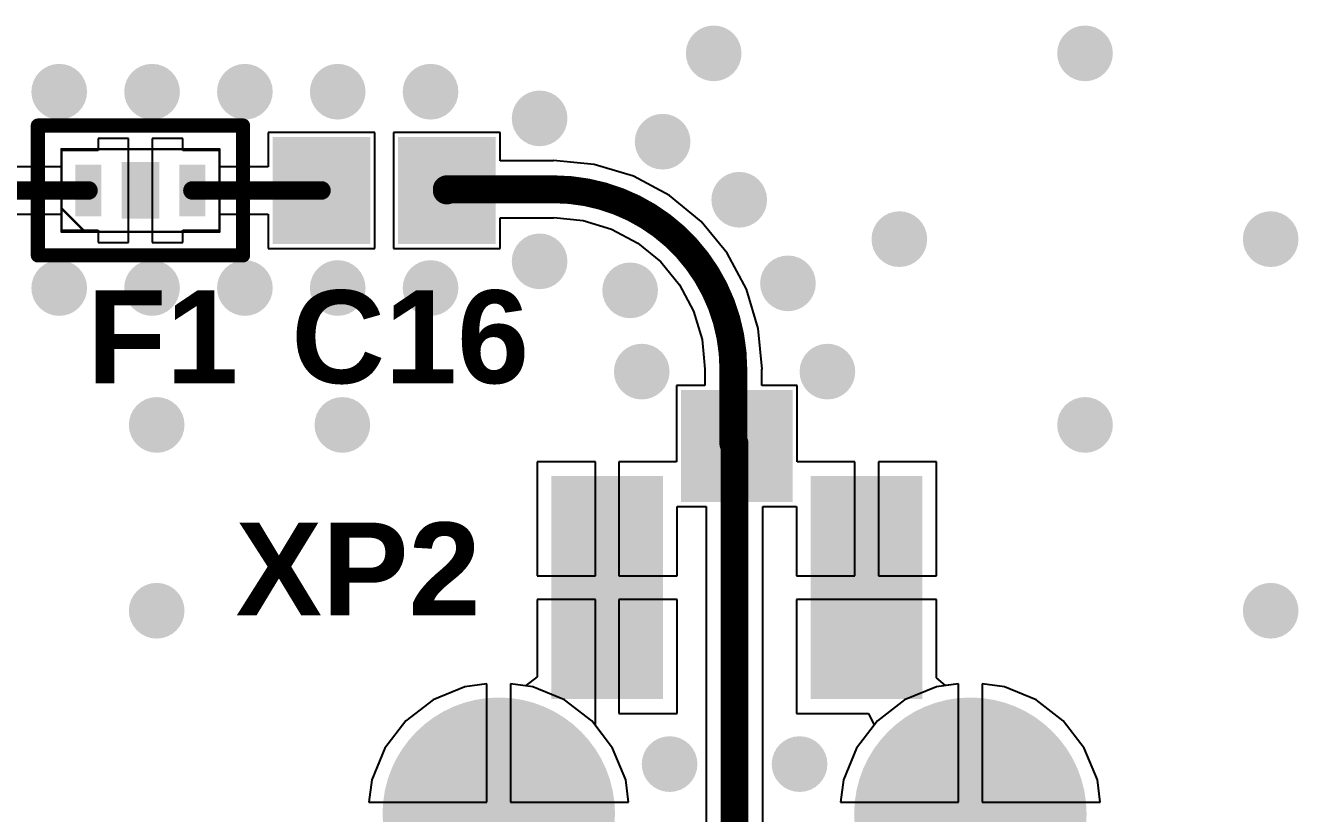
# Model space of a CAD drawing. Header units: millimetres. Extents: x -3.3 to 49.3, y -30.5 to 0.
# Drawn here: x 23.64 to 37.35, y -16.63 to -8.15 of the extents above; entities that cross this region are included whole.
import ezdxf

# ---------------------------------------------------------------- set-up
doc = ezdxf.new("R2010")
doc.units = ezdxf.units.MM
for name, color, linetype in [('BottomLayer', 5, 'Continuous'), ('BottomSolder', 6, 'Continuous'), ('Mechanical13', 56, 'Continuous'), ('Mechanical15', 56, 'Continuous'), ('MultiLayer', 9, 'Continuous'), ('PadHoleLayer', 156, 'Continuous'), ('TopLayer', 1, 'Continuous'), ('TopOverlay', 2, 'Continuous'), ('TopPaste', 8, 'Continuous'), ('TopSolder', 216, 'Continuous'), ('ViaHoleLayer', 16, 'Continuous')]:
    doc.layers.add(name, color=color, linetype=linetype)
doc.styles.add('Arial', font='arialbd.ttf', dxfattribs={"height": 0.2})

# ---------------------------------------------------------------- blocks, each defined once
blk = doc.blocks.new('SMA______1')
at = {"layer": 'BottomLayer'}
h = blk.add_hatch(color=5, dxfattribs=at)
edge = h.paths.add_edge_path()
edge.add_arc((-2.54, 2.54), 1.5, 0, 360)
h = blk.add_hatch(color=5, dxfattribs=at)
edge = h.paths.add_edge_path()
edge.add_arc((2.54, 2.54), 1.15, 0, 360)
h = blk.add_hatch(color=5, dxfattribs=at)
edge = h.paths.add_edge_path()
edge.add_arc((0, 0), 1.5, 0, 360)
h = blk.add_hatch(color=5, dxfattribs=at)
edge = h.paths.add_edge_path()
edge.add_arc((-2.54, -2.54), 1.5, 0, 360)
h = blk.add_hatch(color=5, dxfattribs=at)
edge = h.paths.add_edge_path()
edge.add_arc((2.54, -2.54), 1.15, 0, 360)
at = {"layer": 'BottomSolder'}
h = blk.add_hatch(color=6, dxfattribs=at)
edge = h.paths.add_edge_path()
edge.add_arc((-2.54, 2.54), 1.602, 0, 360)
h = blk.add_hatch(color=6, dxfattribs=at)
edge = h.paths.add_edge_path()
edge.add_arc((2.54, 2.54), 1.252, 0, 360)
h = blk.add_hatch(color=6, dxfattribs=at)
edge = h.paths.add_edge_path()
edge.add_arc((0, 0), 1.602, 0, 360)
h = blk.add_hatch(color=6, dxfattribs=at)
edge = h.paths.add_edge_path()
edge.add_arc((-2.54, -2.54), 1.602, 0, 360)
h = blk.add_hatch(color=6, dxfattribs=at)
edge = h.paths.add_edge_path()
edge.add_arc((2.54, -2.54), 1.252, 0, 360)
at = {"layer": 'MultiLayer'}
h = blk.add_hatch(color=9, dxfattribs=at)
edge = h.paths.add_edge_path()
edge.add_arc((-2.54, 2.54), 1.5, 0, 360)
h = blk.add_hatch(color=9, dxfattribs=at)
edge = h.paths.add_edge_path()
edge.add_arc((2.54, 2.54), 1.15, 0, 360)
h = blk.add_hatch(color=9, dxfattribs=at)
edge = h.paths.add_edge_path()
edge.add_arc((0, 0), 1.5, 0, 360)
h = blk.add_hatch(color=9, dxfattribs=at)
edge = h.paths.add_edge_path()
edge.add_arc((-2.54, -2.54), 1.5, 0, 360)
h = blk.add_hatch(color=9, dxfattribs=at)
edge = h.paths.add_edge_path()
edge.add_arc((2.54, -2.54), 1.15, 0, 360)
at = {"layer": 'PadHoleLayer'}
h = blk.add_hatch(color=156, dxfattribs=at)
edge = h.paths.add_edge_path()
edge.add_arc((-2.54, 2.54), 0.85, 0, 360)
h = blk.add_hatch(color=156, dxfattribs=at)
edge = h.paths.add_edge_path()
edge.add_arc((2.54, 2.54), 0.85, 0, 360)
h = blk.add_hatch(color=156, dxfattribs=at)
edge = h.paths.add_edge_path()
edge.add_arc((0, 0), 0.75, 0, 360)
h = blk.add_hatch(color=156, dxfattribs=at)
edge = h.paths.add_edge_path()
edge.add_arc((-2.54, -2.54), 0.85, 0, 360)
h = blk.add_hatch(color=156, dxfattribs=at)
edge = h.paths.add_edge_path()
edge.add_arc((2.54, -2.54), 0.85, 0, 360)
at = {"layer": 'TopLayer'}
h = blk.add_hatch(color=1, dxfattribs=at)
edge = h.paths.add_edge_path()
edge.add_arc((-2.54, 2.54), 1.5, 0, 360)
h = blk.add_hatch(color=1, dxfattribs=at)
edge = h.paths.add_edge_path()
edge.add_arc((2.54, 2.54), 1.15, 0, 360)
h = blk.add_hatch(color=1, dxfattribs=at)
edge = h.paths.add_edge_path()
edge.add_arc((0, 0), 1.5, 0, 360)
h = blk.add_hatch(color=1, dxfattribs=at)
edge = h.paths.add_edge_path()
edge.add_arc((-2.54, -2.54), 1.5, 0, 360)
h = blk.add_hatch(color=1, dxfattribs=at)
edge = h.paths.add_edge_path()
edge.add_arc((2.54, -2.54), 1.15, 0, 360)
at = {"layer": 'TopSolder'}
h = blk.add_hatch(color=216, dxfattribs=at)
edge = h.paths.add_edge_path()
edge.add_arc((-2.54, 2.54), 1.602, 0, 360)
h = blk.add_hatch(color=216, dxfattribs=at)
edge = h.paths.add_edge_path()
edge.add_arc((2.54, 2.54), 1.252, 0, 360)
h = blk.add_hatch(color=216, dxfattribs=at)
edge = h.paths.add_edge_path()
edge.add_arc((0, 0), 1.602, 0, 360)
h = blk.add_hatch(color=216, dxfattribs=at)
edge = h.paths.add_edge_path()
edge.add_arc((-2.54, -2.54), 1.602, 0, 360)
h = blk.add_hatch(color=216, dxfattribs=at)
edge = h.paths.add_edge_path()
edge.add_arc((2.54, -2.54), 1.252, 0, 360)
blk = doc.blocks.new('IPEX_2')
at = {"layer": 'TopLayer'}
for points in [[(1.1, 0.897), (-1.1, 0.897), (-1.1, 1.897), (1.1, 1.897)], [(2.024, -0.5), (1.024, -0.5), (1.024, 0.5), (2.024, 0.5)], [(-1.1, -0.897), (1.1, -0.897), (1.1, -1.897), (-1.1, -1.897)]]:
    blk.add_hatch(color=1, dxfattribs=at).paths.add_polyline_path(points)
at = {"layer": 'TopPaste'}
for points in [[(1.1, 0.897), (-1.1, 0.897), (-1.1, 1.897), (1.1, 1.897)], [(2.024, -0.5), (1.024, -0.5), (1.024, 0.5), (2.024, 0.5)], [(-1.1, -0.897), (1.1, -0.897), (1.1, -1.897), (-1.1, -1.897)]]:
    blk.add_hatch(color=8, dxfattribs=at).paths.add_polyline_path(points)
at = {"layer": 'TopSolder'}
for points in [[(1.202, 0.795), (-1.201, 0.795), (-1.201, 1.999), (1.202, 1.999)], [(2.126, -0.602), (0.923, -0.602), (0.923, 0.602), (2.126, 0.602)], [(-1.201, -0.795), (1.202, -0.795), (1.202, -1.999), (-1.201, -1.999)]]:
    blk.add_hatch(color=216, dxfattribs=at).paths.add_polyline_path(points)
blk = doc.blocks.new('0603_3____18')
at = {"layer": 'TopLayer'}
for points in [[(-0.279, 0.7), (0.279, 0.7), (0.279, 0.42), (-0.279, 0.42)], [(-0.305, 0.203), (0.305, 0.203), (0.305, -0.203), (-0.305, -0.203)], [(-0.279, -0.42), (0.279, -0.42), (0.279, -0.7), (-0.279, -0.7)]]:
    blk.add_hatch(color=1, dxfattribs=at).paths.add_polyline_path(points)
at = {"layer": 'TopPaste'}
for points in [[(-0.279, 0.7), (0.279, 0.7), (0.279, 0.42), (-0.279, 0.42)], [(-0.305, 0.203), (0.305, 0.203), (0.305, -0.203), (-0.305, -0.203)], [(-0.279, -0.42), (0.279, -0.42), (0.279, -0.7), (-0.279, -0.7)]]:
    blk.add_hatch(color=8, dxfattribs=at).paths.add_polyline_path(points)
at = {"layer": 'TopSolder'}
for points in [[(-0.279, 0.7), (0.279, 0.7), (0.279, 0.42), (-0.279, 0.42)], [(-0.305, 0.203), (0.305, 0.203), (0.305, -0.203), (-0.305, -0.203)], [(-0.279, -0.42), (0.279, -0.42), (0.279, -0.7), (-0.279, -0.7)]]:
    blk.add_hatch(color=216, dxfattribs=at).paths.add_polyline_path(points)
at = {"layer": 'Mechanical13', "const_width": 0.0254}
for points in [[(-0.445, 0.851), (0.445, 0.851)], [(-0.445, 0.851), (-0.445, 0)], [(-0.191, 0.851), (-0.445, 0.597)], [(0.445, 0.851), (0.445, 0)], [(-0.445, 0), (-0.445, -0.851)], [(0.445, 0), (0.445, -0.851)], [(-0.445, -0.851), (0.445, -0.851)]]:
    blk.add_lwpolyline(points, dxfattribs=at)
at = {"layer": 'Mechanical13', "const_width": 0.0127}
for points in [[(-0.451, 0.851, 1), (-0.438, 0.851, 1)], [(-0.451, 0.851, 1), (-0.438, 0.851, 1)], [(-0.197, 0.851, 1), (-0.184, 0.851, 1)], [(0.438, 0.851, 1), (0.451, 0.851, 1)], [(0.438, 0.851, 1), (0.451, 0.851, 1)], [(-0.451, 0.597, 1), (-0.438, 0.597, 1)], [(-0.451, 0, 1), (-0.438, 0, 1)], [(-0.451, 0, 1), (-0.438, 0, 1)], [(0.438, 0, 1), (0.451, 0, 1)], [(0.438, 0, 1), (0.451, 0, 1)], [(-0.451, -0.851, 1), (-0.438, -0.851, 1)], [(-0.451, -0.851, 1), (-0.438, -0.851, 1)], [(0.438, -0.851, 1), (0.451, -0.851, 1)], [(0.438, -0.851, 1), (0.451, -0.851, 1)]]:
    blk.add_lwpolyline(points, format="xyb", close=True, dxfattribs=at)
at = {"layer": 'Mechanical15', "const_width": 0.152}
for points in [[(-0.699, 1.105), (0.699, 1.105)], [(-0.699, 1.105), (-0.699, -1.105)], [(0.699, 1.105), (0.699, -1.105)], [(-0.699, -1.105), (0.699, -1.105)]]:
    blk.add_lwpolyline(points, dxfattribs=at)
at = {"layer": 'Mechanical15', "const_width": 0.0762}
for points in [[(-0.737, 1.105, 1), (-0.66, 1.105, 1)], [(-0.737, 1.105, 1), (-0.66, 1.105, 1)], [(0.66, 1.105, 1), (0.737, 1.105, 1)], [(0.66, 1.105, 1), (0.737, 1.105, 1)], [(-0.737, -1.105, 1), (-0.66, -1.105, 1)], [(-0.737, -1.105, 1), (-0.66, -1.105, 1)], [(0.66, -1.105, 1), (0.737, -1.105, 1)], [(0.66, -1.105, 1), (0.737, -1.105, 1)]]:
    blk.add_lwpolyline(points, format="xyb", close=True, dxfattribs=at)
blk = doc.blocks.new('C0603_36')
at = {"layer": 'TopLayer'}
for points in [[(-1.1, -0.475), (-1.1, 0.475), (-0.25, 0.475), (-0.25, -0.475)], [(0.25, -0.475), (0.25, 0.475), (1.1, 0.475), (1.1, -0.475)]]:
    blk.add_hatch(color=1, dxfattribs=at).paths.add_polyline_path(points)
at = {"layer": 'TopPaste'}
for points in [[(-1.1, -0.475), (-1.1, 0.475), (-0.25, 0.475), (-0.25, -0.475)], [(0.25, -0.475), (0.25, 0.475), (1.1, 0.475), (1.1, -0.475)]]:
    blk.add_hatch(color=8, dxfattribs=at).paths.add_polyline_path(points)
at = {"layer": 'TopSolder'}
for points in [[(-1.202, -0.577), (-1.202, 0.577), (-0.148, 0.577), (-0.148, -0.577)], [(0.148, -0.577), (0.148, 0.577), (1.202, 0.577), (1.202, -0.577)]]:
    blk.add_hatch(color=216, dxfattribs=at).paths.add_polyline_path(points)

msp = doc.modelspace()

# ---------------------------------------------------------------- hatches: boundary and pattern name
at = {"layer": 'BottomLayer'}
h = msp.add_hatch(color=5, dxfattribs=at)
edge = h.paths.add_edge_path()
edge.add_arc((31.05, -8.449), 0.3, 0, 360)
h = msp.add_hatch(color=5, dxfattribs=at)
edge = h.paths.add_edge_path()
edge.add_arc((35.05, -8.449), 0.3, 0, 360)
h = msp.add_hatch(color=5, dxfattribs=at)
edge = h.paths.add_edge_path()
edge.add_arc((24, -8.862), 0.3, 0, 360)
h = msp.add_hatch(color=5, dxfattribs=at)
edge = h.paths.add_edge_path()
edge.add_arc((25, -8.862), 0.3, 0, 360)
h = msp.add_hatch(color=5, dxfattribs=at)
edge = h.paths.add_edge_path()
edge.add_arc((26, -8.862), 0.3, 0, 360)
h = msp.add_hatch(color=5, dxfattribs=at)
edge = h.paths.add_edge_path()
edge.add_arc((27, -8.862), 0.3, 0, 360)
h = msp.add_hatch(color=5, dxfattribs=at)
edge = h.paths.add_edge_path()
edge.add_arc((28, -8.862), 0.3, 0, 360)
h = msp.add_hatch(color=5, dxfattribs=at)
edge = h.paths.add_edge_path()
edge.add_arc((29.175, -9.149), 0.3, 0, 360)
h = msp.add_hatch(color=5, dxfattribs=at)
edge = h.paths.add_edge_path()
edge.add_arc((30.5, -9.4), 0.3, 0, 360)
h = msp.add_hatch(color=5, dxfattribs=at)
edge = h.paths.add_edge_path()
edge.add_arc((31.325, -10.025), 0.3, 0, 360)
h = msp.add_hatch(color=5, dxfattribs=at)
edge = h.paths.add_edge_path()
edge.add_arc((33.05, -10.449), 0.3, 0, 360)
h = msp.add_hatch(color=5, dxfattribs=at)
edge = h.paths.add_edge_path()
edge.add_arc((37.05, -10.449), 0.3, 0, 360)
h = msp.add_hatch(color=5, dxfattribs=at)
edge = h.paths.add_edge_path()
edge.add_arc((29.175, -10.688), 0.3, 0, 360)
h = msp.add_hatch(color=5, dxfattribs=at)
edge = h.paths.add_edge_path()
edge.add_arc((24, -10.975), 0.3, 0, 360)
h = msp.add_hatch(color=5, dxfattribs=at)
edge = h.paths.add_edge_path()
edge.add_arc((25, -10.975), 0.3, 0, 360)
h = msp.add_hatch(color=5, dxfattribs=at)
edge = h.paths.add_edge_path()
edge.add_arc((26, -10.975), 0.3, 0, 360)
h = msp.add_hatch(color=5, dxfattribs=at)
edge = h.paths.add_edge_path()
edge.add_arc((27, -10.975), 0.3, 0, 360)
h = msp.add_hatch(color=5, dxfattribs=at)
edge = h.paths.add_edge_path()
edge.add_arc((28, -10.975), 0.3, 0, 360)
h = msp.add_hatch(color=5, dxfattribs=at)
edge = h.paths.add_edge_path()
edge.add_arc((31.85, -10.925), 0.3, 0, 360)
h = msp.add_hatch(color=5, dxfattribs=at)
edge = h.paths.add_edge_path()
edge.add_arc((30.15, -11), 0.3, 0, 360)
h = msp.add_hatch(color=5, dxfattribs=at)
edge = h.paths.add_edge_path()
edge.add_arc((30.275, -11.875), 0.3, 0, 360)
h = msp.add_hatch(color=5, dxfattribs=at)
edge = h.paths.add_edge_path()
edge.add_arc((32.275, -11.875), 0.3, 0, 360)
h = msp.add_hatch(color=5, dxfattribs=at)
edge = h.paths.add_edge_path()
edge.add_arc((25.05, -12.449), 0.3, 0, 360)
h = msp.add_hatch(color=5, dxfattribs=at)
edge = h.paths.add_edge_path()
edge.add_arc((27.05, -12.449), 0.3, 0, 360)
h = msp.add_hatch(color=5, dxfattribs=at)
edge = h.paths.add_edge_path()
edge.add_arc((35.05, -12.449), 0.3, 0, 360)
h = msp.add_hatch(color=5, dxfattribs=at)
edge = h.paths.add_edge_path()
edge.add_arc((25.05, -14.449), 0.3, 0, 360)
h = msp.add_hatch(color=5, dxfattribs=at)
edge = h.paths.add_edge_path()
edge.add_arc((37.05, -14.449), 0.3, 0, 360)
h = msp.add_hatch(color=5, dxfattribs=at)
edge = h.paths.add_edge_path()
edge.add_arc((30.575, -16.1), 0.3, 0, 360)
h = msp.add_hatch(color=5, dxfattribs=at)
edge = h.paths.add_edge_path()
edge.add_arc((31.975, -16.1), 0.3, 0, 360)
at = {"layer": 'TopLayer'}
h = msp.add_hatch(color=1, dxfattribs=at)
edge = h.paths.add_edge_path()
edge.add_arc((31.05, -8.449), 0.3, 0, 360)
h = msp.add_hatch(color=1, dxfattribs=at)
edge = h.paths.add_edge_path()
edge.add_arc((35.05, -8.449), 0.3, 0, 360)
h = msp.add_hatch(color=1, dxfattribs=at)
edge = h.paths.add_edge_path()
edge.add_arc((24, -8.862), 0.3, 0, 360)
h = msp.add_hatch(color=1, dxfattribs=at)
edge = h.paths.add_edge_path()
edge.add_arc((25, -8.862), 0.3, 0, 360)
h = msp.add_hatch(color=1, dxfattribs=at)
edge = h.paths.add_edge_path()
edge.add_arc((26, -8.862), 0.3, 0, 360)
h = msp.add_hatch(color=1, dxfattribs=at)
edge = h.paths.add_edge_path()
edge.add_arc((27, -8.862), 0.3, 0, 360)
h = msp.add_hatch(color=1, dxfattribs=at)
edge = h.paths.add_edge_path()
edge.add_arc((28, -8.862), 0.3, 0, 360)
h = msp.add_hatch(color=1, dxfattribs=at)
edge = h.paths.add_edge_path()
edge.add_arc((29.175, -9.149), 0.3, 0, 360)
h = msp.add_hatch(color=1, dxfattribs=at)
edge = h.paths.add_edge_path()
edge.add_arc((30.5, -9.4), 0.3, 0, 360)
h = msp.add_hatch(color=1, dxfattribs=at)
edge = h.paths.add_edge_path()
edge.add_arc((31.325, -10.025), 0.3, 0, 360)
h = msp.add_hatch(color=1, dxfattribs=at)
edge = h.paths.add_edge_path()
edge.add_arc((33.05, -10.449), 0.3, 0, 360)
h = msp.add_hatch(color=1, dxfattribs=at)
edge = h.paths.add_edge_path()
edge.add_arc((37.05, -10.449), 0.3, 0, 360)
h = msp.add_hatch(color=1, dxfattribs=at)
edge = h.paths.add_edge_path()
edge.add_arc((29.175, -10.688), 0.3, 0, 360)
h = msp.add_hatch(color=1, dxfattribs=at)
edge = h.paths.add_edge_path()
edge.add_arc((24, -10.975), 0.3, 0, 360)
h = msp.add_hatch(color=1, dxfattribs=at)
edge = h.paths.add_edge_path()
edge.add_arc((25, -10.975), 0.3, 0, 360)
h = msp.add_hatch(color=1, dxfattribs=at)
edge = h.paths.add_edge_path()
edge.add_arc((26, -10.975), 0.3, 0, 360)
h = msp.add_hatch(color=1, dxfattribs=at)
edge = h.paths.add_edge_path()
edge.add_arc((27, -10.975), 0.3, 0, 360)
h = msp.add_hatch(color=1, dxfattribs=at)
edge = h.paths.add_edge_path()
edge.add_arc((28, -10.975), 0.3, 0, 360)
h = msp.add_hatch(color=1, dxfattribs=at)
edge = h.paths.add_edge_path()
edge.add_arc((31.85, -10.925), 0.3, 0, 360)
h = msp.add_hatch(color=1, dxfattribs=at)
edge = h.paths.add_edge_path()
edge.add_arc((30.15, -11), 0.3, 0, 360)
h = msp.add_hatch(color=1, dxfattribs=at)
edge = h.paths.add_edge_path()
edge.add_arc((30.275, -11.875), 0.3, 0, 360)
h = msp.add_hatch(color=1, dxfattribs=at)
edge = h.paths.add_edge_path()
edge.add_arc((32.275, -11.875), 0.3, 0, 360)
h = msp.add_hatch(color=1, dxfattribs=at)
edge = h.paths.add_edge_path()
edge.add_arc((25.05, -12.449), 0.3, 0, 360)
h = msp.add_hatch(color=1, dxfattribs=at)
edge = h.paths.add_edge_path()
edge.add_arc((27.05, -12.449), 0.3, 0, 360)
h = msp.add_hatch(color=1, dxfattribs=at)
edge = h.paths.add_edge_path()
edge.add_arc((35.05, -12.449), 0.3, 0, 360)
h = msp.add_hatch(color=1, dxfattribs=at)
edge = h.paths.add_edge_path()
edge.add_arc((25.05, -14.449), 0.3, 0, 360)
h = msp.add_hatch(color=1, dxfattribs=at)
edge = h.paths.add_edge_path()
edge.add_arc((37.05, -14.449), 0.3, 0, 360)
h = msp.add_hatch(color=1, dxfattribs=at)
edge = h.paths.add_edge_path()
edge.add_arc((30.575, -16.1), 0.3, 0, 360)
h = msp.add_hatch(color=1, dxfattribs=at)
edge = h.paths.add_edge_path()
edge.add_arc((31.975, -16.1), 0.3, 0, 360)
at = {"layer": 'ViaHoleLayer'}
h = msp.add_hatch(color=16, dxfattribs=at)
edge = h.paths.add_edge_path()
edge.add_arc((31.05, -8.449), 0.15, 0, 360)
h = msp.add_hatch(color=16, dxfattribs=at)
edge = h.paths.add_edge_path()
edge.add_arc((35.05, -8.449), 0.15, 0, 360)
h = msp.add_hatch(color=16, dxfattribs=at)
edge = h.paths.add_edge_path()
edge.add_arc((24, -8.862), 0.15, 0, 360)
h = msp.add_hatch(color=16, dxfattribs=at)
edge = h.paths.add_edge_path()
edge.add_arc((25, -8.862), 0.15, 0, 360)
h = msp.add_hatch(color=16, dxfattribs=at)
edge = h.paths.add_edge_path()
edge.add_arc((26, -8.862), 0.15, 0, 360)
h = msp.add_hatch(color=16, dxfattribs=at)
edge = h.paths.add_edge_path()
edge.add_arc((27, -8.862), 0.15, 0, 360)
h = msp.add_hatch(color=16, dxfattribs=at)
edge = h.paths.add_edge_path()
edge.add_arc((28, -8.862), 0.15, 0, 360)
h = msp.add_hatch(color=16, dxfattribs=at)
edge = h.paths.add_edge_path()
edge.add_arc((29.175, -9.149), 0.15, 0, 360)
h = msp.add_hatch(color=16, dxfattribs=at)
edge = h.paths.add_edge_path()
edge.add_arc((30.5, -9.4), 0.15, 0, 360)
h = msp.add_hatch(color=16, dxfattribs=at)
edge = h.paths.add_edge_path()
edge.add_arc((31.325, -10.025), 0.15, 0, 360)
h = msp.add_hatch(color=16, dxfattribs=at)
edge = h.paths.add_edge_path()
edge.add_arc((33.05, -10.449), 0.15, 0, 360)
h = msp.add_hatch(color=16, dxfattribs=at)
edge = h.paths.add_edge_path()
edge.add_arc((37.05, -10.449), 0.15, 0, 360)
h = msp.add_hatch(color=16, dxfattribs=at)
edge = h.paths.add_edge_path()
edge.add_arc((29.175, -10.688), 0.15, 0, 360)
h = msp.add_hatch(color=16, dxfattribs=at)
edge = h.paths.add_edge_path()
edge.add_arc((24, -10.975), 0.15, 0, 360)
h = msp.add_hatch(color=16, dxfattribs=at)
edge = h.paths.add_edge_path()
edge.add_arc((25, -10.975), 0.15, 0, 360)
h = msp.add_hatch(color=16, dxfattribs=at)
edge = h.paths.add_edge_path()
edge.add_arc((26, -10.975), 0.15, 0, 360)
h = msp.add_hatch(color=16, dxfattribs=at)
edge = h.paths.add_edge_path()
edge.add_arc((27, -10.975), 0.15, 0, 360)
h = msp.add_hatch(color=16, dxfattribs=at)
edge = h.paths.add_edge_path()
edge.add_arc((28, -10.975), 0.15, 0, 360)
h = msp.add_hatch(color=16, dxfattribs=at)
edge = h.paths.add_edge_path()
edge.add_arc((31.85, -10.925), 0.15, 0, 360)
h = msp.add_hatch(color=16, dxfattribs=at)
edge = h.paths.add_edge_path()
edge.add_arc((30.15, -11), 0.15, 0, 360)
h = msp.add_hatch(color=16, dxfattribs=at)
edge = h.paths.add_edge_path()
edge.add_arc((30.275, -11.875), 0.15, 0, 360)
h = msp.add_hatch(color=16, dxfattribs=at)
edge = h.paths.add_edge_path()
edge.add_arc((32.275, -11.875), 0.15, 0, 360)
h = msp.add_hatch(color=16, dxfattribs=at)
edge = h.paths.add_edge_path()
edge.add_arc((25.05, -12.449), 0.15, 0, 360)
h = msp.add_hatch(color=16, dxfattribs=at)
edge = h.paths.add_edge_path()
edge.add_arc((27.05, -12.449), 0.15, 0, 360)
h = msp.add_hatch(color=16, dxfattribs=at)
edge = h.paths.add_edge_path()
edge.add_arc((35.05, -12.449), 0.15, 0, 360)
h = msp.add_hatch(color=16, dxfattribs=at)
edge = h.paths.add_edge_path()
edge.add_arc((25.05, -14.449), 0.15, 0, 360)
h = msp.add_hatch(color=16, dxfattribs=at)
edge = h.paths.add_edge_path()
edge.add_arc((37.05, -14.449), 0.15, 0, 360)
h = msp.add_hatch(color=16, dxfattribs=at)
edge = h.paths.add_edge_path()
edge.add_arc((30.575, -16.1), 0.15, 0, 360)
h = msp.add_hatch(color=16, dxfattribs=at)
edge = h.paths.add_edge_path()
edge.add_arc((31.975, -16.1), 0.15, 0, 360)

# ---------------------------------------------------------------- linework, layer by layer
at = {"layer": 'BottomLayer'}
for p, q in [((28.369, -15.267), (28.027, -15.409)), ((28.608, -15.236), (28.369, -15.267)), ((28.608, -16.508), (28.608, -15.236)), ((29.102, -15.267), (28.862, -15.236)), ((28.862, -15.236), (28.862, -16.508)), ((29.443, -15.409), (29.102, -15.267)), ((33.449, -15.267), (33.107, -15.409)), ((33.688, -15.236), (33.449, -15.267)), ((33.688, -16.508), (33.688, -15.236)), ((34.182, -15.267), (33.942, -15.236)), ((33.942, -15.236), (33.942, -16.508)), ((34.523, -15.409), (34.182, -15.267)), ((28.027, -15.409), (27.734, -15.634)), ((29.736, -15.634), (29.443, -15.409)), ((33.107, -15.409), (32.814, -15.634)), ((34.816, -15.634), (34.523, -15.409)), ((27.734, -15.634), (27.509, -15.927)), ((29.961, -15.927), (29.736, -15.634)), ((32.814, -15.634), (32.589, -15.927)), ((35.041, -15.927), (34.816, -15.634)), ((27.509, -15.927), (27.367, -16.268)), ((30.103, -16.268), (29.961, -15.927)), ((32.589, -15.927), (32.447, -16.268)), ((35.183, -16.268), (35.041, -15.927)), ((27.367, -16.268), (27.336, -16.508)), ((30.134, -16.508), (30.103, -16.268)), ((32.447, -16.268), (32.416, -16.508)), ((35.214, -16.508), (35.183, -16.268)), ((27.336, -16.508), (28.608, -16.508)), ((28.862, -16.508), (30.134, -16.508)), ((32.416, -16.508), (33.688, -16.508)), ((33.942, -16.508), (35.214, -16.508))]:
    msp.add_line(p, q, dxfattribs=at)
at = {"layer": 'TopLayer'}
for p, q in [((27.4, -9.3), (26.25, -9.3)), ((26.25, -9.3), (26.25, -9.67)), ((27.4, -10.55), (27.4, -9.3)), ((28.75, -9.3), (27.6, -9.3)), ((27.6, -9.3), (27.6, -10.55)), ((28.75, -9.606), (28.75, -9.3)), ((24.748, -9.366), (24.418, -9.366)), ((24.418, -9.366), (24.418, -9.496)), ((24.748, -9.925), (24.748, -9.366)), ((25.332, -9.366), (25.002, -9.366)), ((25.002, -9.366), (25.002, -9.925)), ((25.332, -9.496), (25.332, -9.366)), ((24.418, -9.496), (24.025, -9.496)), ((24.025, -9.496), (24.025, -9.67)), ((25.725, -9.496), (25.332, -9.496)), ((25.725, -9.67), (25.725, -9.496)), ((24.025, -9.67), (23.475, -9.67)), ((26.25, -9.67), (25.725, -9.67)), ((29.325, -9.606), (28.75, -9.606)), ((29.763, -9.644), (29.325, -9.601)), ((29.325, -9.601), (29.325, -9.606)), ((30.185, -9.772), (29.763, -9.644)), ((30.574, -9.98), (30.185, -9.772)), ((24.748, -10.484), (24.748, -9.925)), ((25.002, -9.925), (25.002, -10.484)), ((30.914, -10.26), (30.574, -9.98)), ((23.475, -10.18), (24.025, -10.18)), ((24.025, -10.18), (24.025, -10.354)), ((25.725, -10.354), (25.725, -10.18)), ((25.725, -10.18), (26.25, -10.18)), ((26.25, -10.18), (26.25, -10.55)), ((28.75, -10.55), (28.75, -10.218)), ((28.75, -10.218), (29.325, -10.218)), ((29.325, -10.218), (29.328, -10.217)), ((29.328, -10.217), (29.643, -10.248)), ((29.643, -10.248), (29.949, -10.341)), ((31.194, -10.6), (30.914, -10.26)), ((24.025, -10.354), (24.418, -10.354)), ((24.418, -10.354), (24.418, -10.484)), ((25.332, -10.484), (25.332, -10.354)), ((25.332, -10.354), (25.725, -10.354)), ((29.949, -10.341), (30.232, -10.492)), ((24.418, -10.484), (24.748, -10.484)), ((25.002, -10.484), (25.332, -10.484)), ((26.25, -10.55), (27.4, -10.55)), ((27.6, -10.55), (28.75, -10.55)), ((30.232, -10.492), (30.479, -10.695)), ((30.479, -10.695), (30.682, -10.942)), ((31.402, -10.989), (31.194, -10.6)), ((30.682, -10.942), (30.833, -11.225)), ((31.53, -11.411), (31.402, -10.989)), ((30.833, -11.225), (30.926, -11.531)), ((31.573, -11.85), (31.53, -11.411)), ((30.926, -11.531), (30.945, -11.727)), ((30.945, -11.727), (30.956, -11.85)), ((30.956, -11.85), (30.956, -11.85)), ((30.956, -11.85), (30.956, -12.026)), ((31.568, -12.026), (31.568, -11.85)), ((31.568, -11.85), (31.573, -11.85)), ((30.956, -12.026), (30.65, -12.026)), ((30.65, -12.026), (30.65, -12.846)), ((31.95, -12.026), (31.568, -12.026)), ((31.95, -12.846), (31.95, -12.026)), ((29.776, -12.846), (29.149, -12.846)), ((29.149, -12.846), (29.149, -14.073)), ((29.776, -14.073), (29.776, -12.846)), ((30.65, -12.846), (30.03, -12.846)), ((30.03, -12.846), (30.03, -14.073)), ((32.57, -12.846), (31.95, -12.846)), ((32.57, -14.073), (32.57, -12.846)), ((33.451, -12.846), (32.824, -12.846)), ((32.824, -12.846), (32.824, -14.073)), ((33.451, -14.073), (33.451, -12.846)), ((30.657, -14.073), (30.657, -13.326)), ((30.657, -13.326), (30.969, -13.326)), ((30.969, -13.326), (30.969, -16.756)), ((31.581, -16.756), (31.581, -13.326)), ((31.581, -13.326), (31.943, -13.326)), ((31.943, -13.326), (31.943, -14.073)), ((29.149, -14.073), (29.776, -14.073)), ((30.03, -14.073), (30.657, -14.073)), ((31.943, -14.073), (32.57, -14.073)), ((32.824, -14.073), (33.451, -14.073)), ((29.776, -14.327), (29.149, -14.327)), ((29.149, -14.327), (29.149, -15.159)), ((29.776, -15.674), (29.776, -14.327)), ((30.657, -14.327), (30.03, -14.327)), ((30.03, -14.327), (30.03, -15.554)), ((30.657, -15.554), (30.657, -14.327)), ((32.697, -14.327), (31.943, -14.327)), ((31.943, -14.327), (31.943, -15.554)), ((33.451, -14.327), (32.697, -14.327)), ((33.451, -15.171), (33.451, -14.327)), ((29.149, -15.159), (29.022, -15.257)), ((33.546, -15.254), (33.451, -15.171)), ((28.369, -15.267), (28.027, -15.409)), ((28.608, -15.236), (28.369, -15.267)), ((28.608, -16.508), (28.608, -15.236)), ((29.022, -15.257), (28.862, -15.236)), ((28.862, -15.236), (28.862, -16.508)), ((33.688, -15.236), (33.546, -15.254)), ((33.688, -16.508), (33.688, -15.236)), ((34.182, -15.267), (33.942, -15.236)), ((33.942, -15.236), (33.942, -16.508)), ((34.523, -15.409), (34.182, -15.267)), ((28.027, -15.409), (27.734, -15.634)), ((34.816, -15.634), (34.523, -15.409)), ((30.03, -15.554), (30.657, -15.554)), ((31.943, -15.554), (32.717, -15.554)), ((32.717, -15.554), (32.778, -15.681)), ((27.734, -15.634), (27.509, -15.927)), ((29.773, -15.681), (29.776, -15.674)), ((29.961, -15.927), (29.773, -15.681)), ((32.778, -15.681), (32.589, -15.927)), ((35.041, -15.927), (34.816, -15.634)), ((27.509, -15.927), (27.367, -16.268)), ((30.103, -16.268), (29.961, -15.927)), ((32.589, -15.927), (32.447, -16.268)), ((35.183, -16.268), (35.041, -15.927)), ((27.367, -16.268), (27.336, -16.508)), ((30.134, -16.508), (30.103, -16.268)), ((32.447, -16.268), (32.416, -16.508)), ((35.214, -16.508), (35.183, -16.268)), ((27.336, -16.508), (28.608, -16.508)), ((28.862, -16.508), (30.134, -16.508)), ((32.416, -16.508), (33.688, -16.508)), ((33.942, -16.508), (35.214, -16.508))]:
    msp.add_line(p, q, dxfattribs=at)
for points, const_width in [([(22.85, -9.925), (24.315, -9.925)], 0.2), ([(25.435, -9.925), (26.825, -9.925)], 0.2), ([(28.175, -9.925), (28.175, -9.912)], 0.3), ([(28.175, -9.912), (29.325, -9.912)], 0.3), ([(31.262, -12.651), (31.262, -11.85)], 0.3), ([(31.275, -19.175), (31.275, -12.651)], 0.3)]:
    msp.add_lwpolyline(points, dxfattribs=dict(at, const_width=const_width))
for points, const_width in [([(24.265, -9.925, 1), (24.365, -9.925, 1)], 0.1), ([(25.385, -9.925, 1), (25.485, -9.925, 1)], 0.1), ([(26.775, -9.925, 1), (26.875, -9.925, 1)], 0.1), ([(28.1, -9.912, 1), (28.25, -9.912, 1)], 0.15), ([(28.1, -9.912, 1), (28.25, -9.912, 1)], 0.15), ([(28.1, -9.925, 1), (28.25, -9.925, 1)], 0.15), ([(29.25, -9.912, 1), (29.4, -9.912, 1)], 0.15), ([(29.25, -9.912, 1), (29.4, -9.912, 1)], 0.15), ([(31.187, -11.85, 1), (31.337, -11.85, 1)], 0.15), ([(31.187, -11.85, 1), (31.337, -11.85, 1)], 0.15), ([(31.187, -12.651, 1), (31.337, -12.651, 1)], 0.15), ([(31.2, -12.651, 1), (31.35, -12.651, 1)], 0.15)]:
    msp.add_lwpolyline(points, format="xyb", close=True, dxfattribs=dict(at, const_width=const_width))
at = {"layer": 'TopLayer', "const_width": 0.3}
msp.add_lwpolyline([(29.325, -9.912, -0.414214), (31.262, -11.85)], format="xyb", dxfattribs=at)

# ---------------------------------------------------------------- block references
at = {"rotation": 90}
for name, p in [('0603_3____18', (24.875, -9.925)), ('IPEX_2', (31.3, -14.2)), ('SMA______1', (31.275, -19.175))]:
    msp.add_blockref(name, p, dxfattribs=at)
msp.add_blockref('C0603_36', (27.5, -9.925))

# ---------------------------------------------------------------- texts
at = {"layer": 'TopOverlay', "style": 'Arial'}
for s, p in [('F1', (24.3, -12)), ('C16', (26.5, -12)), ('XP2', (25.9, -14.5))]:
    msp.add_text(s, height=1, dxfattribs=at).set_placement(p)

doc.saveas('drawing.dxf')
